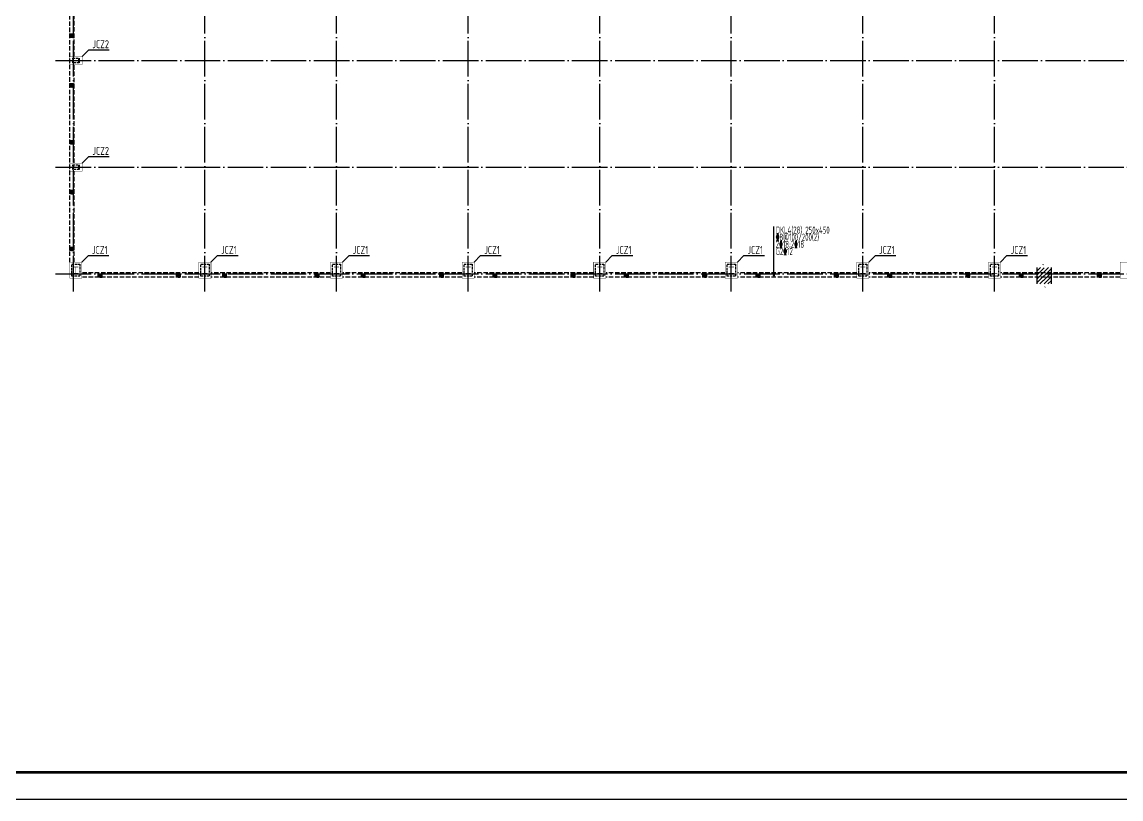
# Model space of a CAD drawing. Extents: x 8844666 to 9156203, y 1662182 to 2655606.
# Drawn here: x 8914700 to 8976504, y 2366081 to 2409792 of the extents above; entities that cross this region are included whole.
import ezdxf

# ---------------------------------------------------------------- set-up
doc = ezdxf.new("R2010")
doc.units = 0
doc.header["$LTSCALE"] = 1000
doc.header["$MEASUREMENT"] = 0
doc.linetypes.add('DASH', pattern=[0.35, 0.25, -0.1])
doc.linetypes.add('DOTE', pattern=[2.42, 2, -0.2, 0.02, -0.2])
doc.layers.get('0').update_dxf_attribs({"linetype": 'CONTINUOUS'})
for name, color, linetype in [('1000', 2, 'CONTINUOUS'), ('DOTE', 8, 'DOTE'), ('GZ', 3, 'CONTINUOUS'), ('PUB_TITLE', 4, 'CONTINUOUS'), ('一般文字', 6, 'CONTINUOUS'), ('柱', 2, 'CONTINUOUS'), ('柱集中标注', 2, 'CONTINUOUS'), ('梁', 4, 'CONTINUOUS'), ('梁集中标注', 150, 'CONTINUOUS')]:
    doc.layers.add(name, color=color, linetype=linetype)
doc.styles.add('TSSD_REIN', font='atssdeng.shx', dxfattribs={"width": 0.7, "bigfont": 'atssdchn.shx'})

# ---------------------------------------------------------------- blocks, each defined once
blk = doc.blocks.new('layisuixin-point')
blk.add_lwpolyline([(-0.25, 0, 0.5, 0.5, 1), (0.25, 0, 0.5, 0.5, 1)], format="xyseb", close=True)

msp = doc.modelspace()

# ---------------------------------------------------------------- hatches: boundary and pattern name
at = {"layer": 'DOTE', "linetype": 'ByBlock'}
h = msp.add_hatch(dxfattribs=at)
h.set_pattern_fill('ANSI31', color=6, scale=100, style=0)
h.set_pattern_definition([(45, (6141800.12, 1333800.41), (-112.2532015, 112.2532015), [])])
h.paths.add_polyline_path([(8972589.3, 2395427.2), (8972589.3, 2395627.2), (8971789.3, 2395627.2), (8971789.3, 2395427.2)])
h.paths.add_polyline_path([(8972589.3, 2395377.2), (8972589.3, 2395427.2), (8971789.3, 2395427.2), (8971789.3, 2395377.2)])
h.paths.add_polyline_path([(8972065.8, 2395985.4), (8971789.3, 2395985.4), (8971789.3, 2395627.2), (8972589.3, 2395627.2), (8972589.3, 2395985.4), (8972290.8, 2395985.4), (8972216.3, 2395775.4), (8972142.3, 2396195.4)])
h.paths.add_polyline_path([(8972290.8, 2395058.6), (8972589.3, 2395058.6), (8972589.3, 2395377.2), (8971789.3, 2395377.2), (8971789.3, 2395058.6), (8972065.8, 2395058.6), (8972142.3, 2395268.6), (8972216.3, 2394848.6)])
at = {"layer": 'GZ'}
h = msp.add_hatch(dxfattribs=at)
h.set_pattern_fill('钢筋混凝土', color=256, scale=20, style=0)
h.set_pattern_definition([(45, (658170.886, 205780.097), (-35.35533906, 35.35533906), []), (50, (658170.89, 205780.1), (143.4520365, -12.550427), [15, -165]), (355, (658170.89, 205780.1), (-27.7502667, 150.4384267), [12, -132]), (100.4514, (658182.84, 205779.05), (115.7018763, 137.8879084), [12.748038, -140.2284224]), (46.1842, (658170.89, 205820.1), (213.4482097, -33.103803), [22.5, -247.5]), (96.6356, (658188.67, 205817.34), (186.932541, 194.823574), [19.1220576, -210.3426]), (351.1842, (658170.89, 205820.1), (186.932389, 194.82372), [18, -198]), (21, (658190.89, 205810.1), (119.3814104, -80.5237781), [15, -165]), (326, (658190.89, 205810.1), (48.6630664, 145.030009), [12, -132]), (71.4514, (658200.83, 205803.39), (168.0445257, 64.5060993), [12.748038, -140.2284224]), (37.5, (658170.886, 205780.097), (2.43197106, 66.57877077), [0, -130.4, 0, -134, 0, -132.5]), (7.5, (658170.886, 205780.1), (52.6139075, 78.8823424), [0, -76.4, 0, -127.4, 0, -50.5]), (327.5, (658126.286, 205780.097), (106.76448723, -4.51097435), [0, -50, 0, -156, 0, -207]), (317.5, (658106.29, 205780.1), (116.6372339, 20.0209965), [0, -65, 0, -103.6, 0, -147])])
h.paths.add_polyline_path([(8917389.3, 2409128.3), (8917589.3, 2409128.3), (8917589.3, 2408928.3), (8917389.3, 2408928.3)])
h = msp.add_hatch(dxfattribs=at)
h.set_pattern_fill('钢筋混凝土', color=256, scale=20, style=0)
h.set_pattern_definition([(45, (658170.886, 202980.097), (-35.35533906, 35.35533906), []), (50, (658170.89, 202980.1), (143.4520365, -12.550427), [15, -165]), (355, (658170.89, 202980.1), (-27.7502667, 150.4384267), [12, -132]), (100.4514, (658182.84, 202979.05), (115.7018763, 137.8879084), [12.748038, -140.2284224]), (46.1842, (658170.89, 203020.1), (213.4482097, -33.103803), [22.5, -247.5]), (96.6356, (658188.67, 203017.34), (186.932541, 194.823574), [19.1220576, -210.3426]), (351.1842, (658170.89, 203020.1), (186.932389, 194.82372), [18, -198]), (21, (658190.89, 203010.1), (119.3814104, -80.5237781), [15, -165]), (326, (658190.89, 203010.1), (48.6630664, 145.030009), [12, -132]), (71.4514, (658200.83, 203003.39), (168.0445257, 64.5060993), [12.748038, -140.2284224]), (37.5, (658170.886, 202980.097), (2.43197106, 66.57877077), [0, -130.4, 0, -134, 0, -132.5]), (7.5, (658170.886, 202980.1), (52.6139075, 78.8823424), [0, -76.4, 0, -127.4, 0, -50.5]), (327.5, (658126.286, 202980.097), (106.76448723, -4.51097435), [0, -50, 0, -156, 0, -207]), (317.5, (658106.29, 202980.1), (116.6372339, 20.0209965), [0, -65, 0, -103.6, 0, -147])])
h.paths.add_polyline_path([(8917389.3, 2406328.3), (8917589.3, 2406328.3), (8917589.3, 2406128.3), (8917389.3, 2406128.3)])
h = msp.add_hatch(dxfattribs=at)
h.set_pattern_fill('钢筋混凝土', color=256, scale=20, style=0)
h.set_pattern_definition([(45, (658170.886, 199780.097), (-35.35533906, 35.35533906), []), (50, (658170.89, 199780.1), (143.4520365, -12.550427), [15, -165]), (355, (658170.89, 199780.1), (-27.7502667, 150.4384267), [12, -132]), (100.4514, (658182.84, 199779.05), (115.7018763, 137.8879084), [12.748038, -140.2284224]), (46.1842, (658170.89, 199820.1), (213.4482097, -33.103803), [22.5, -247.5]), (96.6356, (658188.67, 199817.34), (186.932541, 194.823574), [19.1220576, -210.3426]), (351.1842, (658170.89, 199820.1), (186.932389, 194.82372), [18, -198]), (21, (658190.89, 199810.1), (119.3814104, -80.5237781), [15, -165]), (326, (658190.89, 199810.1), (48.6630664, 145.030009), [12, -132]), (71.4514, (658200.83, 199803.39), (168.0445257, 64.5060993), [12.748038, -140.2284224]), (37.5, (658170.886, 199780.097), (2.43197106, 66.57877077), [0, -130.4, 0, -134, 0, -132.5]), (7.5, (658170.886, 199780.1), (52.6139075, 78.8823424), [0, -76.4, 0, -127.4, 0, -50.5]), (327.5, (658126.286, 199780.097), (106.76448723, -4.51097435), [0, -50, 0, -156, 0, -207]), (317.5, (658106.29, 199780.1), (116.6372339, 20.0209965), [0, -65, 0, -103.6, 0, -147])])
h.paths.add_polyline_path([(8917389.3, 2403128.3), (8917589.3, 2403128.3), (8917589.3, 2402928.3), (8917389.3, 2402928.3)])
h = msp.add_hatch(dxfattribs=at)
h.set_pattern_fill('钢筋混凝土', color=256, scale=20, style=0)
h.set_pattern_definition([(45, (658170.886, 196980.097), (-35.35533906, 35.35533906), []), (50, (658170.89, 196980.1), (143.4520365, -12.550427), [15, -165]), (355, (658170.89, 196980.1), (-27.7502667, 150.4384267), [12, -132]), (100.4514, (658182.84, 196979.05), (115.7018763, 137.8879084), [12.748038, -140.2284224]), (46.1842, (658170.89, 197020.1), (213.4482097, -33.103803), [22.5, -247.5]), (96.6356, (658188.67, 197017.34), (186.932541, 194.823574), [19.1220576, -210.3426]), (351.1842, (658170.89, 197020.1), (186.932389, 194.82372), [18, -198]), (21, (658190.89, 197010.1), (119.3814104, -80.5237781), [15, -165]), (326, (658190.89, 197010.1), (48.6630664, 145.030009), [12, -132]), (71.4514, (658200.83, 197003.39), (168.0445257, 64.5060993), [12.748038, -140.2284224]), (37.5, (658170.886, 196980.097), (2.43197106, 66.57877077), [0, -130.4, 0, -134, 0, -132.5]), (7.5, (658170.886, 196980.1), (52.6139075, 78.8823424), [0, -76.4, 0, -127.4, 0, -50.5]), (327.5, (658126.286, 196980.097), (106.76448723, -4.51097435), [0, -50, 0, -156, 0, -207]), (317.5, (658106.29, 196980.1), (116.6372339, 20.0209965), [0, -65, 0, -103.6, 0, -147])])
h.paths.add_polyline_path([(8917389.3, 2400328.3), (8917589.3, 2400328.3), (8917589.3, 2400128.3), (8917389.3, 2400128.3)])
h = msp.add_hatch(dxfattribs=at)
h.set_pattern_fill('钢筋混凝土', color=256, scale=20, style=0)
h.set_pattern_definition([(45, (658170.886, 193780.097), (-35.35533906, 35.35533906), []), (50, (658170.89, 193780.1), (143.4520365, -12.550427), [15, -165]), (355, (658170.89, 193780.1), (-27.7502667, 150.4384267), [12, -132]), (100.4514, (658182.84, 193779.05), (115.7018763, 137.8879084), [12.748038, -140.2284224]), (46.1842, (658170.89, 193820.1), (213.4482097, -33.103803), [22.5, -247.5]), (96.6356, (658188.67, 193817.34), (186.932541, 194.823574), [19.1220576, -210.3426]), (351.1842, (658170.89, 193820.1), (186.932389, 194.82372), [18, -198]), (21, (658190.89, 193810.1), (119.3814104, -80.5237781), [15, -165]), (326, (658190.89, 193810.1), (48.6630664, 145.030009), [12, -132]), (71.4514, (658200.83, 193803.39), (168.0445257, 64.5060993), [12.748038, -140.2284224]), (37.5, (658170.886, 193780.097), (2.43197106, 66.57877077), [0, -130.4, 0, -134, 0, -132.5]), (7.5, (658170.886, 193780.1), (52.6139075, 78.8823424), [0, -76.4, 0, -127.4, 0, -50.5]), (327.5, (658126.286, 193780.097), (106.76448723, -4.51097435), [0, -50, 0, -156, 0, -207]), (317.5, (658106.29, 193780.1), (116.6372339, 20.0209965), [0, -65, 0, -103.6, 0, -147])])
h.paths.add_polyline_path([(8917389.3, 2397128.3), (8917589.3, 2397128.3), (8917589.3, 2396928.3), (8917389.3, 2396928.3)])
h = msp.add_hatch(dxfattribs=at)
h.set_pattern_fill('钢筋混凝土', color=256, scale=20, style=0)
h.set_pattern_definition([(45, (659770.886, 192280.097), (-35.35533906, 35.35533906), []), (50, (659770.89, 192280.1), (143.4520365, -12.550427), [15, -165]), (355, (659770.89, 192280.1), (-27.7502667, 150.4384267), [12, -132]), (100.4514, (659782.84, 192279.05), (115.7018763, 137.8879084), [12.748038, -140.2284224]), (46.1842, (659770.89, 192320.1), (213.4482097, -33.103803), [22.5, -247.5]), (96.6356, (659788.67, 192317.34), (186.932541, 194.823574), [19.1220576, -210.3426]), (351.1842, (659770.89, 192320.1), (186.932389, 194.82372), [18, -198]), (21, (659790.89, 192310.1), (119.3814104, -80.5237781), [15, -165]), (326, (659790.89, 192310.1), (48.6630664, 145.030009), [12, -132]), (71.4514, (659800.83, 192303.39), (168.0445257, 64.5060993), [12.748038, -140.2284224]), (37.5, (659770.886, 192280.097), (2.43197106, 66.57877077), [0, -130.4, 0, -134, 0, -132.5]), (7.5, (659770.886, 192280.1), (52.6139075, 78.8823424), [0, -76.4, 0, -127.4, 0, -50.5]), (327.5, (659726.286, 192280.097), (106.76448723, -4.51097435), [0, -50, 0, -156, 0, -207]), (317.5, (659706.29, 192280.1), (116.6372339, 20.0209965), [0, -65, 0, -103.6, 0, -147])])
h.paths.add_polyline_path([(8918989.3, 2395628.3), (8919189.3, 2395628.3), (8919189.3, 2395428.3), (8918989.3, 2395428.3)])
h = msp.add_hatch(dxfattribs=at)
h.set_pattern_fill('钢筋混凝土', color=256, scale=20, style=0)
h.set_pattern_definition([(45, (664170.94, 192280.093), (-35.35533906, 35.35533906), []), (50, (664170.94, 192280.09), (143.4520365, -12.550427), [15, -165]), (355, (664170.94, 192280.1), (-27.7502667, 150.4384267), [12, -132]), (100.4514, (664182.9, 192279.05), (115.7018763, 137.8879084), [12.748038, -140.2284224]), (46.1842, (664170.94, 192320.1), (213.4482097, -33.103803), [22.5, -247.5]), (96.6356, (664188.73, 192317.33), (186.932541, 194.823574), [19.1220576, -210.3426]), (351.1842, (664170.94, 192320.1), (186.932389, 194.82372), [18, -198]), (21, (664190.94, 192310.09), (119.3814104, -80.5237781), [15, -165]), (326, (664190.94, 192310.1), (48.6630664, 145.030009), [12, -132]), (71.4514, (664200.89, 192303.38), (168.0445257, 64.5060993), [12.748038, -140.2284224]), (37.5, (664170.94, 192280.093), (2.43197106, 66.57877077), [0, -130.4, 0, -134, 0, -132.5]), (7.5, (664170.94, 192280.09), (52.6139075, 78.8823424), [0, -76.4, 0, -127.4, 0, -50.5]), (327.5, (664126.34, 192280.093), (106.76448723, -4.51097435), [0, -50, 0, -156, 0, -207]), (317.5, (664106.34, 192280.09), (116.6372339, 20.0209965), [0, -65, 0, -103.6, 0, -147])])
h.paths.add_polyline_path([(8923389.3, 2395628.3), (8923589.4, 2395628.3), (8923589.4, 2395428.3), (8923389.3, 2395428.3)])
h = msp.add_hatch(dxfattribs=at)
h.set_pattern_fill('钢筋混凝土', color=256, scale=20, style=0)
h.set_pattern_definition([(45, (666770.886, 192280.097), (-35.35533906, 35.35533906), []), (50, (666770.89, 192280.1), (143.4520365, -12.550427), [15, -165]), (355, (666770.89, 192280.1), (-27.7502667, 150.4384267), [12, -132]), (100.4514, (666782.84, 192279.05), (115.7018763, 137.8879084), [12.748038, -140.2284224]), (46.1842, (666770.89, 192320.1), (213.4482097, -33.103803), [22.5, -247.5]), (96.6356, (666788.67, 192317.34), (186.932541, 194.823574), [19.1220576, -210.3426]), (351.1842, (666770.89, 192320.1), (186.932389, 194.82372), [18, -198]), (21, (666790.89, 192310.1), (119.3814104, -80.5237781), [15, -165]), (326, (666790.89, 192310.1), (48.6630664, 145.030009), [12, -132]), (71.4514, (666800.83, 192303.39), (168.0445257, 64.5060993), [12.748038, -140.2284224]), (37.5, (666770.886, 192280.097), (2.43197106, 66.57877077), [0, -130.4, 0, -134, 0, -132.5]), (7.5, (666770.886, 192280.1), (52.6139075, 78.8823424), [0, -76.4, 0, -127.4, 0, -50.5]), (327.5, (666726.286, 192280.097), (106.76448723, -4.51097435), [0, -50, 0, -156, 0, -207]), (317.5, (666706.29, 192280.1), (116.6372339, 20.0209965), [0, -65, 0, -103.6, 0, -147])])
h.paths.add_polyline_path([(8925989.3, 2395628.3), (8926189.3, 2395628.3), (8926189.3, 2395428.3), (8925989.3, 2395428.3)])
h = msp.add_hatch(dxfattribs=at)
h.set_pattern_fill('钢筋混凝土', color=256, scale=20, style=0)
h.set_pattern_definition([(45, (671970.95, 192280.097), (-35.35533906, 35.35533906), []), (50, (671970.95, 192280.1), (143.4520365, -12.550427), [15, -165]), (355, (671970.95, 192280.1), (-27.7502667, 150.4384267), [12, -132]), (100.4514, (671982.9, 192279.05), (115.7018763, 137.8879084), [12.748038, -140.2284224]), (46.1842, (671970.95, 192320.1), (213.4482097, -33.103803), [22.5, -247.5]), (96.6356, (671988.74, 192317.34), (186.932541, 194.823574), [19.1220576, -210.3426]), (351.1842, (671970.95, 192320.1), (186.932389, 194.82372), [18, -198]), (21, (671990.95, 192310.1), (119.3814104, -80.5237781), [15, -165]), (326, (671990.95, 192310.1), (48.6630664, 145.030009), [12, -132]), (71.4514, (672000.9, 192303.39), (168.0445257, 64.5060993), [12.748038, -140.2284224]), (37.5, (671970.95, 192280.097), (2.43197106, 66.57877077), [0, -130.4, 0, -134, 0, -132.5]), (7.5, (671970.95, 192280.1), (52.6139075, 78.8823424), [0, -76.4, 0, -127.4, 0, -50.5]), (327.5, (671926.35, 192280.097), (106.76448723, -4.51097435), [0, -50, 0, -156, 0, -207]), (317.5, (671906.35, 192280.1), (116.6372339, 20.0209965), [0, -65, 0, -103.6, 0, -147])])
h.paths.add_polyline_path([(8931189.3, 2395628.3), (8931389.4, 2395628.3), (8931389.4, 2395428.3), (8931189.3, 2395428.3)])
h = msp.add_hatch(dxfattribs=at)
h.set_pattern_fill('钢筋混凝土', color=256, scale=20, style=0)
h.set_pattern_definition([(45, (674570.886, 192280.097), (-35.35533906, 35.35533906), []), (50, (674570.89, 192280.1), (143.4520365, -12.550427), [15, -165]), (355, (674570.89, 192280.1), (-27.7502667, 150.4384267), [12, -132]), (100.4514, (674582.84, 192279.05), (115.7018763, 137.8879084), [12.748038, -140.2284224]), (46.1842, (674570.89, 192320.1), (213.4482097, -33.103803), [22.5, -247.5]), (96.6356, (674588.67, 192317.34), (186.932541, 194.823574), [19.1220576, -210.3426]), (351.1842, (674570.89, 192320.1), (186.932389, 194.82372), [18, -198]), (21, (674590.89, 192310.1), (119.3814104, -80.5237781), [15, -165]), (326, (674590.89, 192310.1), (48.6630664, 145.030009), [12, -132]), (71.4514, (674600.83, 192303.39), (168.0445257, 64.5060993), [12.748038, -140.2284224]), (37.5, (674570.886, 192280.097), (2.43197106, 66.57877077), [0, -130.4, 0, -134, 0, -132.5]), (7.5, (674570.886, 192280.1), (52.6139075, 78.8823424), [0, -76.4, 0, -127.4, 0, -50.5]), (327.5, (674526.286, 192280.097), (106.76448723, -4.51097435), [0, -50, 0, -156, 0, -207]), (317.5, (674506.29, 192280.1), (116.6372339, 20.0209965), [0, -65, 0, -103.6, 0, -147])])
h.paths.add_polyline_path([(8933789.3, 2395628.3), (8933989.3, 2395628.3), (8933989.3, 2395428.3), (8933789.3, 2395428.3)])
h = msp.add_hatch(dxfattribs=at)
h.set_pattern_fill('钢筋混凝土', color=256, scale=20, style=0)
h.set_pattern_definition([(45, (678970.94, 192280.093), (-35.35533906, 35.35533906), []), (50, (678970.94, 192280.09), (143.4520365, -12.550427), [15, -165]), (355, (678970.94, 192280.1), (-27.7502667, 150.4384267), [12, -132]), (100.4514, (678982.9, 192279.05), (115.7018763, 137.8879084), [12.748038, -140.2284224]), (46.1842, (678970.94, 192320.1), (213.4482097, -33.103803), [22.5, -247.5]), (96.6356, (678988.73, 192317.33), (186.932541, 194.823574), [19.1220576, -210.3426]), (351.1842, (678970.94, 192320.1), (186.932389, 194.82372), [18, -198]), (21, (678990.94, 192310.09), (119.3814104, -80.5237781), [15, -165]), (326, (678990.94, 192310.1), (48.6630664, 145.030009), [12, -132]), (71.4514, (679000.89, 192303.38), (168.0445257, 64.5060993), [12.748038, -140.2284224]), (37.5, (678970.94, 192280.093), (2.43197106, 66.57877077), [0, -130.4, 0, -134, 0, -132.5]), (7.5, (678970.94, 192280.09), (52.6139075, 78.8823424), [0, -76.4, 0, -127.4, 0, -50.5]), (327.5, (678926.34, 192280.093), (106.76448723, -4.51097435), [0, -50, 0, -156, 0, -207]), (317.5, (678906.34, 192280.09), (116.6372339, 20.0209965), [0, -65, 0, -103.6, 0, -147])])
h.paths.add_polyline_path([(8938189.3, 2395628.3), (8938389.4, 2395628.3), (8938389.4, 2395428.3), (8938189.3, 2395428.3)])
h = msp.add_hatch(dxfattribs=at)
h.set_pattern_fill('钢筋混凝土', color=256, scale=20, style=0)
h.set_pattern_definition([(45, (681970.886, 192280.097), (-35.35533906, 35.35533906), []), (50, (681970.89, 192280.1), (143.4520365, -12.550427), [15, -165]), (355, (681970.89, 192280.1), (-27.7502667, 150.4384267), [12, -132]), (100.4514, (681982.84, 192279.05), (115.7018763, 137.8879084), [12.748038, -140.2284224]), (46.1842, (681970.89, 192320.1), (213.4482097, -33.103803), [22.5, -247.5]), (96.6356, (681988.67, 192317.34), (186.932541, 194.823574), [19.1220576, -210.3426]), (351.1842, (681970.89, 192320.1), (186.932389, 194.82372), [18, -198]), (21, (681990.89, 192310.1), (119.3814104, -80.5237781), [15, -165]), (326, (681990.89, 192310.1), (48.6630664, 145.030009), [12, -132]), (71.4514, (682000.83, 192303.39), (168.0445257, 64.5060993), [12.748038, -140.2284224]), (37.5, (681970.886, 192280.097), (2.43197106, 66.57877077), [0, -130.4, 0, -134, 0, -132.5]), (7.5, (681970.886, 192280.1), (52.6139075, 78.8823424), [0, -76.4, 0, -127.4, 0, -50.5]), (327.5, (681926.286, 192280.097), (106.76448723, -4.51097435), [0, -50, 0, -156, 0, -207]), (317.5, (681906.29, 192280.1), (116.6372339, 20.0209965), [0, -65, 0, -103.6, 0, -147])])
h.paths.add_polyline_path([(8941189.3, 2395628.3), (8941389.3, 2395628.3), (8941389.3, 2395428.3), (8941189.3, 2395428.3)])
h = msp.add_hatch(dxfattribs=at)
h.set_pattern_fill('钢筋混凝土', color=256, scale=20, style=0)
h.set_pattern_definition([(45, (686370.94, 192280.093), (-35.35533906, 35.35533906), []), (50, (686370.94, 192280.09), (143.4520365, -12.550427), [15, -165]), (355, (686370.94, 192280.1), (-27.7502667, 150.4384267), [12, -132]), (100.4514, (686382.9, 192279.05), (115.7018763, 137.8879084), [12.748038, -140.2284224]), (46.1842, (686370.94, 192320.1), (213.4482097, -33.103803), [22.5, -247.5]), (96.6356, (686388.73, 192317.33), (186.932541, 194.823574), [19.1220576, -210.3426]), (351.1842, (686370.94, 192320.1), (186.932389, 194.82372), [18, -198]), (21, (686390.94, 192310.09), (119.3814104, -80.5237781), [15, -165]), (326, (686390.94, 192310.1), (48.6630664, 145.030009), [12, -132]), (71.4514, (686400.89, 192303.38), (168.0445257, 64.5060993), [12.748038, -140.2284224]), (37.5, (686370.94, 192280.093), (2.43197106, 66.57877077), [0, -130.4, 0, -134, 0, -132.5]), (7.5, (686370.94, 192280.09), (52.6139075, 78.8823424), [0, -76.4, 0, -127.4, 0, -50.5]), (327.5, (686326.34, 192280.093), (106.76448723, -4.51097435), [0, -50, 0, -156, 0, -207]), (317.5, (686306.34, 192280.09), (116.6372339, 20.0209965), [0, -65, 0, -103.6, 0, -147])])
h.paths.add_polyline_path([(8945589.3, 2395628.3), (8945789.4, 2395628.3), (8945789.4, 2395428.3), (8945589.3, 2395428.3)])
h = msp.add_hatch(dxfattribs=at)
h.set_pattern_fill('钢筋混凝土', color=256, scale=20, style=0)
h.set_pattern_definition([(45, (689370.886, 192280.097), (-35.35533906, 35.35533906), []), (50, (689370.89, 192280.1), (143.4520365, -12.550427), [15, -165]), (355, (689370.89, 192280.1), (-27.7502667, 150.4384267), [12, -132]), (100.4514, (689382.84, 192279.05), (115.7018763, 137.8879084), [12.748038, -140.2284224]), (46.1842, (689370.89, 192320.1), (213.4482097, -33.103803), [22.5, -247.5]), (96.6356, (689388.67, 192317.34), (186.932541, 194.823574), [19.1220576, -210.3426]), (351.1842, (689370.89, 192320.1), (186.932389, 194.82372), [18, -198]), (21, (689390.89, 192310.1), (119.3814104, -80.5237781), [15, -165]), (326, (689390.89, 192310.1), (48.6630664, 145.030009), [12, -132]), (71.4514, (689400.83, 192303.39), (168.0445257, 64.5060993), [12.748038, -140.2284224]), (37.5, (689370.886, 192280.097), (2.43197106, 66.57877077), [0, -130.4, 0, -134, 0, -132.5]), (7.5, (689370.886, 192280.1), (52.6139075, 78.8823424), [0, -76.4, 0, -127.4, 0, -50.5]), (327.5, (689326.286, 192280.097), (106.76448723, -4.51097435), [0, -50, 0, -156, 0, -207]), (317.5, (689306.29, 192280.1), (116.6372339, 20.0209965), [0, -65, 0, -103.6, 0, -147])])
h.paths.add_polyline_path([(8948589.3, 2395628.3), (8948789.3, 2395628.3), (8948789.3, 2395428.3), (8948589.3, 2395428.3)])
h = msp.add_hatch(dxfattribs=at)
h.set_pattern_fill('钢筋混凝土', color=256, scale=20, style=0)
h.set_pattern_definition([(45, (693770.94, 192280.093), (-35.35533906, 35.35533906), []), (50, (693770.94, 192280.09), (143.4520365, -12.550427), [15, -165]), (355, (693770.94, 192280.1), (-27.7502667, 150.4384267), [12, -132]), (100.4514, (693782.9, 192279.05), (115.7018763, 137.8879084), [12.748038, -140.2284224]), (46.1842, (693770.94, 192320.1), (213.4482097, -33.103803), [22.5, -247.5]), (96.6356, (693788.73, 192317.33), (186.932541, 194.823574), [19.1220576, -210.3426]), (351.1842, (693770.94, 192320.1), (186.932389, 194.82372), [18, -198]), (21, (693790.94, 192310.09), (119.3814104, -80.5237781), [15, -165]), (326, (693790.94, 192310.1), (48.6630664, 145.030009), [12, -132]), (71.4514, (693800.89, 192303.38), (168.0445257, 64.5060993), [12.748038, -140.2284224]), (37.5, (693770.94, 192280.093), (2.43197106, 66.57877077), [0, -130.4, 0, -134, 0, -132.5]), (7.5, (693770.94, 192280.09), (52.6139075, 78.8823424), [0, -76.4, 0, -127.4, 0, -50.5]), (327.5, (693726.34, 192280.093), (106.76448723, -4.51097435), [0, -50, 0, -156, 0, -207]), (317.5, (693706.34, 192280.09), (116.6372339, 20.0209965), [0, -65, 0, -103.6, 0, -147])])
h.paths.add_polyline_path([(8952989.3, 2395628.3), (8953189.4, 2395628.3), (8953189.4, 2395428.3), (8952989.3, 2395428.3)])
h = msp.add_hatch(dxfattribs=at)
h.set_pattern_fill('钢筋混凝土', color=256, scale=20, style=0)
h.set_pattern_definition([(45, (696770.886, 192280.097), (-35.35533906, 35.35533906), []), (50, (696770.89, 192280.1), (143.4520365, -12.550427), [15, -165]), (355, (696770.89, 192280.1), (-27.7502667, 150.4384267), [12, -132]), (100.4514, (696782.84, 192279.05), (115.7018763, 137.8879084), [12.748038, -140.2284224]), (46.1842, (696770.89, 192320.1), (213.4482097, -33.103803), [22.5, -247.5]), (96.6356, (696788.67, 192317.34), (186.932541, 194.823574), [19.1220576, -210.3426]), (351.1842, (696770.89, 192320.1), (186.932389, 194.82372), [18, -198]), (21, (696790.89, 192310.1), (119.3814104, -80.5237781), [15, -165]), (326, (696790.89, 192310.1), (48.6630664, 145.030009), [12, -132]), (71.4514, (696800.83, 192303.39), (168.0445257, 64.5060993), [12.748038, -140.2284224]), (37.5, (696770.886, 192280.097), (2.43197106, 66.57877077), [0, -130.4, 0, -134, 0, -132.5]), (7.5, (696770.886, 192280.1), (52.6139075, 78.8823424), [0, -76.4, 0, -127.4, 0, -50.5]), (327.5, (696726.286, 192280.097), (106.76448723, -4.51097435), [0, -50, 0, -156, 0, -207]), (317.5, (696706.29, 192280.1), (116.6372339, 20.0209965), [0, -65, 0, -103.6, 0, -147])])
h.paths.add_polyline_path([(8955989.3, 2395628.3), (8956189.3, 2395628.3), (8956189.3, 2395428.3), (8955989.3, 2395428.3)])
h = msp.add_hatch(dxfattribs=at)
h.set_pattern_fill('钢筋混凝土', color=256, scale=20, style=0)
h.set_pattern_definition([(45, (701170.94, 192280.093), (-35.35533906, 35.35533906), []), (50, (701170.94, 192280.09), (143.4520365, -12.550427), [15, -165]), (355, (701170.94, 192280.1), (-27.7502667, 150.4384267), [12, -132]), (100.4514, (701182.9, 192279.05), (115.7018763, 137.8879084), [12.748038, -140.2284224]), (46.1842, (701170.94, 192320.1), (213.4482097, -33.103803), [22.5, -247.5]), (96.6356, (701188.73, 192317.33), (186.932541, 194.823574), [19.1220576, -210.3426]), (351.1842, (701170.94, 192320.1), (186.932389, 194.82372), [18, -198]), (21, (701190.94, 192310.09), (119.3814104, -80.5237781), [15, -165]), (326, (701190.94, 192310.1), (48.6630664, 145.030009), [12, -132]), (71.4514, (701200.89, 192303.38), (168.0445257, 64.5060993), [12.748038, -140.2284224]), (37.5, (701170.94, 192280.093), (2.43197106, 66.57877077), [0, -130.4, 0, -134, 0, -132.5]), (7.5, (701170.94, 192280.09), (52.6139075, 78.8823424), [0, -76.4, 0, -127.4, 0, -50.5]), (327.5, (701126.34, 192280.093), (106.76448723, -4.51097435), [0, -50, 0, -156, 0, -207]), (317.5, (701106.34, 192280.09), (116.6372339, 20.0209965), [0, -65, 0, -103.6, 0, -147])])
h.paths.add_polyline_path([(8960389.3, 2395628.3), (8960589.4, 2395628.3), (8960589.4, 2395428.3), (8960389.3, 2395428.3)])
h = msp.add_hatch(dxfattribs=at)
h.set_pattern_fill('钢筋混凝土', color=256, scale=20, style=0)
h.set_pattern_definition([(45, (704170.886, 192280.097), (-35.35533906, 35.35533906), []), (50, (704170.89, 192280.1), (143.4520365, -12.550427), [15, -165]), (355, (704170.89, 192280.1), (-27.7502667, 150.4384267), [12, -132]), (100.4514, (704182.84, 192279.05), (115.7018763, 137.8879084), [12.748038, -140.2284224]), (46.1842, (704170.89, 192320.1), (213.4482097, -33.103803), [22.5, -247.5]), (96.6356, (704188.67, 192317.34), (186.932541, 194.823574), [19.1220576, -210.3426]), (351.1842, (704170.89, 192320.1), (186.932389, 194.82372), [18, -198]), (21, (704190.89, 192310.1), (119.3814104, -80.5237781), [15, -165]), (326, (704190.89, 192310.1), (48.6630664, 145.030009), [12, -132]), (71.4514, (704200.83, 192303.39), (168.0445257, 64.5060993), [12.748038, -140.2284224]), (37.5, (704170.886, 192280.097), (2.43197106, 66.57877077), [0, -130.4, 0, -134, 0, -132.5]), (7.5, (704170.886, 192280.1), (52.6139075, 78.8823424), [0, -76.4, 0, -127.4, 0, -50.5]), (327.5, (704126.286, 192280.097), (106.76448723, -4.51097435), [0, -50, 0, -156, 0, -207]), (317.5, (704106.29, 192280.1), (116.6372339, 20.0209965), [0, -65, 0, -103.6, 0, -147])])
h.paths.add_polyline_path([(8963389.3, 2395628.3), (8963589.3, 2395628.3), (8963589.3, 2395428.3), (8963389.3, 2395428.3)])
h = msp.add_hatch(dxfattribs=at)
h.set_pattern_fill('钢筋混凝土', color=256, scale=20, style=0)
h.set_pattern_definition([(45, (708570.94, 192280.093), (-35.35533906, 35.35533906), []), (50, (708570.94, 192280.09), (143.4520365, -12.550427), [15, -165]), (355, (708570.94, 192280.1), (-27.7502667, 150.4384267), [12, -132]), (100.4514, (708582.9, 192279.05), (115.7018763, 137.8879084), [12.748038, -140.2284224]), (46.1842, (708570.94, 192320.1), (213.4482097, -33.103803), [22.5, -247.5]), (96.6356, (708588.73, 192317.33), (186.932541, 194.823574), [19.1220576, -210.3426]), (351.1842, (708570.94, 192320.1), (186.932389, 194.82372), [18, -198]), (21, (708590.94, 192310.09), (119.3814104, -80.5237781), [15, -165]), (326, (708590.94, 192310.1), (48.6630664, 145.030009), [12, -132]), (71.4514, (708600.89, 192303.38), (168.0445257, 64.5060993), [12.748038, -140.2284224]), (37.5, (708570.94, 192280.093), (2.43197106, 66.57877077), [0, -130.4, 0, -134, 0, -132.5]), (7.5, (708570.94, 192280.09), (52.6139075, 78.8823424), [0, -76.4, 0, -127.4, 0, -50.5]), (327.5, (708526.34, 192280.093), (106.76448723, -4.51097435), [0, -50, 0, -156, 0, -207]), (317.5, (708506.34, 192280.09), (116.6372339, 20.0209965), [0, -65, 0, -103.6, 0, -147])])
h.paths.add_polyline_path([(8967789.3, 2395628.3), (8967989.4, 2395628.3), (8967989.4, 2395428.3), (8967789.3, 2395428.3)])
h = msp.add_hatch(dxfattribs=at)
h.set_pattern_fill('钢筋混凝土', color=256, scale=20, style=0)
h.set_pattern_definition([(45, (711570.886, 192280.097), (-35.35533906, 35.35533906), []), (50, (711570.89, 192280.1), (143.4520365, -12.550427), [15, -165]), (355, (711570.89, 192280.1), (-27.7502667, 150.4384267), [12, -132]), (100.4514, (711582.84, 192279.05), (115.7018763, 137.8879084), [12.748038, -140.2284224]), (46.1842, (711570.89, 192320.1), (213.4482097, -33.103803), [22.5, -247.5]), (96.6356, (711588.67, 192317.34), (186.932541, 194.823574), [19.1220576, -210.3426]), (351.1842, (711570.89, 192320.1), (186.932389, 194.82372), [18, -198]), (21, (711590.89, 192310.1), (119.3814104, -80.5237781), [15, -165]), (326, (711590.89, 192310.1), (48.6630664, 145.030009), [12, -132]), (71.4514, (711600.83, 192303.39), (168.0445257, 64.5060993), [12.748038, -140.2284224]), (37.5, (711570.886, 192280.097), (2.43197106, 66.57877077), [0, -130.4, 0, -134, 0, -132.5]), (7.5, (711570.886, 192280.1), (52.6139075, 78.8823424), [0, -76.4, 0, -127.4, 0, -50.5]), (327.5, (711526.286, 192280.097), (106.76448723, -4.51097435), [0, -50, 0, -156, 0, -207]), (317.5, (711506.29, 192280.1), (116.6372339, 20.0209965), [0, -65, 0, -103.6, 0, -147])])
h.paths.add_polyline_path([(8970789.3, 2395628.3), (8970989.3, 2395628.3), (8970989.3, 2395428.3), (8970789.3, 2395428.3)])
h = msp.add_hatch(dxfattribs=at)
h.set_pattern_fill('钢筋混凝土', color=256, scale=20, style=0)
h.set_pattern_definition([(45, (715970.94, 192280.093), (-35.35533906, 35.35533906), []), (50, (715970.94, 192280.09), (143.4520365, -12.550427), [15, -165]), (355, (715970.94, 192280.1), (-27.7502667, 150.4384267), [12, -132]), (100.4514, (715982.9, 192279.05), (115.7018763, 137.8879084), [12.748038, -140.2284224]), (46.1842, (715970.94, 192320.1), (213.4482097, -33.103803), [22.5, -247.5]), (96.6356, (715988.73, 192317.33), (186.932541, 194.823574), [19.1220576, -210.3426]), (351.1842, (715970.94, 192320.1), (186.932389, 194.82372), [18, -198]), (21, (715990.94, 192310.09), (119.3814104, -80.5237781), [15, -165]), (326, (715990.94, 192310.1), (48.6630664, 145.030009), [12, -132]), (71.4514, (716000.89, 192303.38), (168.0445257, 64.5060993), [12.748038, -140.2284224]), (37.5, (715970.94, 192280.093), (2.43197106, 66.57877077), [0, -130.4, 0, -134, 0, -132.5]), (7.5, (715970.94, 192280.09), (52.6139075, 78.8823424), [0, -76.4, 0, -127.4, 0, -50.5]), (327.5, (715926.34, 192280.093), (106.76448723, -4.51097435), [0, -50, 0, -156, 0, -207]), (317.5, (715906.34, 192280.09), (116.6372339, 20.0209965), [0, -65, 0, -103.6, 0, -147])])
h.paths.add_polyline_path([(8975189.3, 2395628.3), (8975389.4, 2395628.3), (8975389.4, 2395428.3), (8975189.3, 2395428.3)])
at = {"layer": '柱'}
for color, points in [(3, [(8917589.3, 2407518.3), (8917589.3, 2407738.3), (8917621.3, 2407738.3), (8917621.3, 2407640.3), (8917857.3, 2407640.3), (8917857.3, 2407738.3), (8917889.3, 2407738.3), (8917889.3, 2407518.3), (8917857.3, 2407518.3), (8917857.3, 2407616.3), (8917621.3, 2407616.3), (8917621.3, 2407518.3)]), (3, [(8917589.3, 2401518.3), (8917589.3, 2401738.3), (8917621.3, 2401738.3), (8917621.3, 2401640.3), (8917857.3, 2401640.3), (8917857.3, 2401738.3), (8917889.3, 2401738.3), (8917889.3, 2401518.3), (8917857.3, 2401518.3), (8917857.3, 2401616.3), (8917621.3, 2401616.3), (8917621.3, 2401518.3)]), (2, [(8917869.3, 2395628.3), (8917589.3, 2395628.3), (8917589.3, 2395660.3), (8917717.3, 2395660.3), (8917717.3, 2395996.3), (8917589.3, 2395996.3), (8917589.3, 2396028.3), (8917869.3, 2396028.3), (8917869.3, 2395996.3), (8917741.3, 2395996.3), (8917741.3, 2395660.3), (8917869.3, 2395660.3)]), (2, [(8925129.3, 2395628.3), (8924849.3, 2395628.3), (8924849.3, 2395660.3), (8924977.3, 2395660.3), (8924977.3, 2395996.3), (8924849.3, 2395996.3), (8924849.3, 2396028.3), (8925129.3, 2396028.3), (8925129.3, 2395996.3), (8925001.3, 2395996.3), (8925001.3, 2395660.3), (8925129.3, 2395660.3)]), (2, [(8932529.3, 2395628.3), (8932249.3, 2395628.3), (8932249.3, 2395660.3), (8932377.3, 2395660.3), (8932377.3, 2395996.3), (8932249.3, 2395996.3), (8932249.3, 2396028.3), (8932529.3, 2396028.3), (8932529.3, 2395996.3), (8932401.3, 2395996.3), (8932401.3, 2395660.3), (8932529.3, 2395660.3)]), (2, [(8939929.3, 2395628.3), (8939649.3, 2395628.3), (8939649.3, 2395660.3), (8939777.3, 2395660.3), (8939777.3, 2395996.3), (8939649.3, 2395996.3), (8939649.3, 2396028.3), (8939929.3, 2396028.3), (8939929.3, 2395996.3), (8939801.3, 2395996.3), (8939801.3, 2395660.3), (8939929.3, 2395660.3)]), (2, [(8947329.3, 2395628.3), (8947049.3, 2395628.3), (8947049.3, 2395660.3), (8947177.3, 2395660.3), (8947177.3, 2395996.3), (8947049.3, 2395996.3), (8947049.3, 2396028.3), (8947329.3, 2396028.3), (8947329.3, 2395996.3), (8947201.3, 2395996.3), (8947201.3, 2395660.3), (8947329.3, 2395660.3)]), (2, [(8954729.3, 2395628.3), (8954449.3, 2395628.3), (8954449.3, 2395660.3), (8954577.3, 2395660.3), (8954577.3, 2395996.3), (8954449.3, 2395996.3), (8954449.3, 2396028.3), (8954729.3, 2396028.3), (8954729.3, 2395996.3), (8954601.3, 2395996.3), (8954601.3, 2395660.3), (8954729.3, 2395660.3)]), (2, [(8962129.3, 2395628.3), (8961849.3, 2395628.3), (8961849.3, 2395660.3), (8961977.3, 2395660.3), (8961977.3, 2395996.3), (8961849.3, 2395996.3), (8961849.3, 2396028.3), (8962129.3, 2396028.3), (8962129.3, 2395996.3), (8962001.3, 2395996.3), (8962001.3, 2395660.3), (8962129.3, 2395660.3)]), (2, [(8969529.3, 2395628.3), (8969249.3, 2395628.3), (8969249.3, 2395660.3), (8969377.3, 2395660.3), (8969377.3, 2395996.3), (8969249.3, 2395996.3), (8969249.3, 2396028.3), (8969529.3, 2396028.3), (8969529.3, 2395996.3), (8969401.3, 2395996.3), (8969401.3, 2395660.3), (8969529.3, 2395660.3)])]:
    msp.add_hatch(color=color, dxfattribs=at).paths.add_polyline_path(points)

# ---------------------------------------------------------------- linework, layer by layer
at = {"layer": '1000', "color": 3, "linetype": 'DASH', "ltscale": 0.5}
for points in [[(8917569.3, 2407758.3), (8917909.3, 2407758.3), (8917909.3, 2407498.3), (8917569.3, 2407498.3)], [(8917569.3, 2401758.3), (8917909.3, 2401758.3), (8917909.3, 2401498.3), (8917569.3, 2401498.3)], [(8917499.3, 2396168.3), (8917959.3, 2396168.3), (8917959.3, 2395488.3), (8917499.3, 2395488.3)], [(8924759.3, 2396168.3), (8925219.3, 2396168.3), (8925219.3, 2395488.3), (8924759.3, 2395488.3)], [(8932159.3, 2396168.3), (8932619.3, 2396168.3), (8932619.3, 2395488.3), (8932159.3, 2395488.3)], [(8939559.3, 2396168.3), (8940019.3, 2396168.3), (8940019.3, 2395488.3), (8939559.3, 2395488.3)], [(8946959.3, 2396168.3), (8947419.3, 2396168.3), (8947419.3, 2395488.3), (8946959.3, 2395488.3)], [(8954359.3, 2396168.3), (8954819.3, 2396168.3), (8954819.3, 2395488.3), (8954359.3, 2395488.3)], [(8961759.3, 2396168.3), (8962219.3, 2396168.3), (8962219.3, 2395488.3), (8961759.3, 2395488.3)], [(8969159.3, 2396168.3), (8969619.3, 2396168.3), (8969619.3, 2395488.3), (8969159.3, 2395488.3)]]:
    msp.add_lwpolyline(points, close=True, dxfattribs=at)
at = {"layer": 'DOTE'}
for p, q in [((8917589.3, 2394628.3), (8917589.3, 2444628.3)), ((8924989.3, 2394628.3), (8924989.3, 2444628.3)), ((8932389.3, 2394628.3), (8932389.3, 2444628.3)), ((8939789.3, 2394628.3), (8939789.3, 2444628.3)), ((8947189.3, 2394628.3), (8947189.3, 2444628.3)), ((8954589.3, 2394628.3), (8954589.3, 2444628.3)), ((8961989.3, 2394628.3), (8961989.3, 2444628.3)), ((8969389.3, 2394628.3), (8969389.3, 2444628.3)), ((8916589.3, 2407628.3), (9125789.3, 2407628.3)), ((8916589.3, 2401628.3), (9125789.3, 2401628.3)), ((8916589.3, 2395628.3), (9125789.3, 2395628.3))]:
    msp.add_line(p, q, dxfattribs=at)
at = {"layer": 'DOTE', "color": 6, "linetype": 'ByBlock'}
for p, q in [((8971789.3, 2395058.6), (8971789.3, 2395985.4)), ((8972589.3, 2395058.6), (8972589.3, 2395985.4))]:
    msp.add_line(p, q, dxfattribs=at)
at = {"layer": 'GZ'}
for points in [[(8917389.3, 2409128.3), (8917589.3, 2409128.3), (8917589.3, 2408928.3), (8917389.3, 2408928.3)], [(8917389.3, 2406328.3), (8917589.3, 2406328.3), (8917589.3, 2406128.3), (8917389.3, 2406128.3)], [(8917389.3, 2403128.3), (8917589.3, 2403128.3), (8917589.3, 2402928.3), (8917389.3, 2402928.3)], [(8917389.3, 2400328.3), (8917589.3, 2400328.3), (8917589.3, 2400128.3), (8917389.3, 2400128.3)], [(8917389.3, 2397128.3), (8917589.3, 2397128.3), (8917589.3, 2396928.3), (8917389.3, 2396928.3)], [(8918989.3, 2395628.3), (8919189.3, 2395628.3), (8919189.3, 2395428.3), (8918989.3, 2395428.3)], [(8923389.3, 2395628.3), (8923589.4, 2395628.3), (8923589.4, 2395428.3), (8923389.3, 2395428.3)], [(8925989.3, 2395628.3), (8926189.3, 2395628.3), (8926189.3, 2395428.3), (8925989.3, 2395428.3)], [(8931189.3, 2395628.3), (8931389.4, 2395628.3), (8931389.4, 2395428.3), (8931189.3, 2395428.3)], [(8933789.3, 2395628.3), (8933989.3, 2395628.3), (8933989.3, 2395428.3), (8933789.3, 2395428.3)], [(8938189.3, 2395628.3), (8938389.4, 2395628.3), (8938389.4, 2395428.3), (8938189.3, 2395428.3)], [(8941189.3, 2395628.3), (8941389.3, 2395628.3), (8941389.3, 2395428.3), (8941189.3, 2395428.3)], [(8945589.3, 2395628.3), (8945789.4, 2395628.3), (8945789.4, 2395428.3), (8945589.3, 2395428.3)], [(8948589.3, 2395628.3), (8948789.3, 2395628.3), (8948789.3, 2395428.3), (8948589.3, 2395428.3)], [(8952989.3, 2395628.3), (8953189.4, 2395628.3), (8953189.4, 2395428.3), (8952989.3, 2395428.3)], [(8955989.3, 2395628.3), (8956189.3, 2395628.3), (8956189.3, 2395428.3), (8955989.3, 2395428.3)], [(8960389.3, 2395628.3), (8960589.4, 2395628.3), (8960589.4, 2395428.3), (8960389.3, 2395428.3)], [(8963389.3, 2395628.3), (8963589.3, 2395628.3), (8963589.3, 2395428.3), (8963389.3, 2395428.3)], [(8967789.3, 2395628.3), (8967989.4, 2395628.3), (8967989.4, 2395428.3), (8967789.3, 2395428.3)], [(8970789.3, 2395628.3), (8970989.3, 2395628.3), (8970989.3, 2395428.3), (8970789.3, 2395428.3)], [(8975189.3, 2395628.3), (8975389.4, 2395628.3), (8975389.4, 2395428.3), (8975189.3, 2395428.3)]]:
    msp.add_lwpolyline(points, close=True, dxfattribs=at)
at = {"layer": 'PUB_TITLE'}
msp.add_lwpolyline([(8903902.8, 2366081.4), (9156202.8, 2366081.4), (9156202.8, 2455181.4), (8903902.8, 2455181.4)], close=True, dxfattribs=at)
at = {"layer": 'PUB_TITLE', "const_width": 150}
msp.add_lwpolyline([(8907652.8, 2367581.4), (9154702.8, 2367581.4), (9154702.8, 2453681.4), (8907652.8, 2453681.4)], close=True, dxfattribs=at)
at = {"layer": '一般文字', "color": 6}
for points in [[(8918089.3, 2407853.3), (8918452, 2408230.1), (8919608.6, 2408230.1)], [(8918089.3, 2401853.3), (8918452, 2402230.1), (8919608.6, 2402230.1)], [(8918069.3, 2396278.3), (8918432, 2396655.1), (8919588.6, 2396655.1)], [(8925329.3, 2396278.3), (8925692, 2396655.1), (8926848.6, 2396655.1)], [(8932729.3, 2396278.3), (8933092, 2396655.1), (8934248.6, 2396655.1)], [(8940129.3, 2396278.3), (8940492, 2396655.1), (8941648.6, 2396655.1)], [(8947529.3, 2396278.3), (8947892, 2396655.1), (8949048.6, 2396655.1)], [(8954929.3, 2396278.3), (8955292, 2396655.1), (8956448.6, 2396655.1)], [(8962329.3, 2396278.3), (8962692, 2396655.1), (8963848.6, 2396655.1)], [(8969729.3, 2396278.3), (8970092, 2396655.1), (8971248.6, 2396655.1)]]:
    msp.add_lwpolyline(points, dxfattribs=at)
at = {"layer": '柱', "color": 3, "const_width": 5}
for points in [[(8917589.3, 2407518.3), (8917589.3, 2407738.3), (8917621.3, 2407738.3), (8917621.3, 2407640.3), (8917857.3, 2407640.3), (8917857.3, 2407738.3), (8917889.3, 2407738.3), (8917889.3, 2407518.3), (8917857.3, 2407518.3), (8917857.3, 2407616.3), (8917621.3, 2407616.3), (8917621.3, 2407518.3)], [(8917589.3, 2401518.3), (8917589.3, 2401738.3), (8917621.3, 2401738.3), (8917621.3, 2401640.3), (8917857.3, 2401640.3), (8917857.3, 2401738.3), (8917889.3, 2401738.3), (8917889.3, 2401518.3), (8917857.3, 2401518.3), (8917857.3, 2401616.3), (8917621.3, 2401616.3), (8917621.3, 2401518.3)]]:
    msp.add_lwpolyline(points, close=True, dxfattribs=at)
at = {"layer": '柱', "color": 2, "const_width": 5}
for points in [[(8917869.3, 2395628.3), (8917589.3, 2395628.3), (8917589.3, 2395660.3), (8917717.3, 2395660.3), (8917717.3, 2395996.3), (8917589.3, 2395996.3), (8917589.3, 2396028.3), (8917869.3, 2396028.3), (8917869.3, 2395996.3), (8917741.3, 2395996.3), (8917741.3, 2395660.3), (8917869.3, 2395660.3)], [(8925129.3, 2395628.3), (8924849.3, 2395628.3), (8924849.3, 2395660.3), (8924977.3, 2395660.3), (8924977.3, 2395996.3), (8924849.3, 2395996.3), (8924849.3, 2396028.3), (8925129.3, 2396028.3), (8925129.3, 2395996.3), (8925001.3, 2395996.3), (8925001.3, 2395660.3), (8925129.3, 2395660.3)], [(8932529.3, 2395628.3), (8932249.3, 2395628.3), (8932249.3, 2395660.3), (8932377.3, 2395660.3), (8932377.3, 2395996.3), (8932249.3, 2395996.3), (8932249.3, 2396028.3), (8932529.3, 2396028.3), (8932529.3, 2395996.3), (8932401.3, 2395996.3), (8932401.3, 2395660.3), (8932529.3, 2395660.3)], [(8939929.3, 2395628.3), (8939649.3, 2395628.3), (8939649.3, 2395660.3), (8939777.3, 2395660.3), (8939777.3, 2395996.3), (8939649.3, 2395996.3), (8939649.3, 2396028.3), (8939929.3, 2396028.3), (8939929.3, 2395996.3), (8939801.3, 2395996.3), (8939801.3, 2395660.3), (8939929.3, 2395660.3)], [(8947329.3, 2395628.3), (8947049.3, 2395628.3), (8947049.3, 2395660.3), (8947177.3, 2395660.3), (8947177.3, 2395996.3), (8947049.3, 2395996.3), (8947049.3, 2396028.3), (8947329.3, 2396028.3), (8947329.3, 2395996.3), (8947201.3, 2395996.3), (8947201.3, 2395660.3), (8947329.3, 2395660.3)], [(8954729.3, 2395628.3), (8954449.3, 2395628.3), (8954449.3, 2395660.3), (8954577.3, 2395660.3), (8954577.3, 2395996.3), (8954449.3, 2395996.3), (8954449.3, 2396028.3), (8954729.3, 2396028.3), (8954729.3, 2395996.3), (8954601.3, 2395996.3), (8954601.3, 2395660.3), (8954729.3, 2395660.3)], [(8962129.3, 2395628.3), (8961849.3, 2395628.3), (8961849.3, 2395660.3), (8961977.3, 2395660.3), (8961977.3, 2395996.3), (8961849.3, 2395996.3), (8961849.3, 2396028.3), (8962129.3, 2396028.3), (8962129.3, 2395996.3), (8962001.3, 2395996.3), (8962001.3, 2395660.3), (8962129.3, 2395660.3)], [(8969529.3, 2395628.3), (8969249.3, 2395628.3), (8969249.3, 2395660.3), (8969377.3, 2395660.3), (8969377.3, 2395996.3), (8969249.3, 2395996.3), (8969249.3, 2396028.3), (8969529.3, 2396028.3), (8969529.3, 2395996.3), (8969401.3, 2395996.3), (8969401.3, 2395660.3), (8969529.3, 2395660.3)]]:
    msp.add_lwpolyline(points, close=True, dxfattribs=at)
at = {"layer": '柱集中标注', "color": 6, "const_width": 20}
for points in [[(8917389.3, 2407853.3), (8918089.3, 2407853.3), (8918089.3, 2407403.3), (8917389.3, 2407403.3)], [(8917389.3, 2401853.3), (8918089.3, 2401853.3), (8918089.3, 2401403.3), (8917389.3, 2401403.3)], [(8917389.3, 2396278.3), (8918069.3, 2396278.3), (8918069.3, 2395378.3), (8917389.3, 2395378.3)], [(8924649.3, 2396278.3), (8925329.3, 2396278.3), (8925329.3, 2395378.3), (8924649.3, 2395378.3)], [(8932049.3, 2396278.3), (8932729.3, 2396278.3), (8932729.3, 2395378.3), (8932049.3, 2395378.3)], [(8939449.3, 2396278.3), (8940129.3, 2396278.3), (8940129.3, 2395378.3), (8939449.3, 2395378.3)], [(8946849.3, 2396278.3), (8947529.3, 2396278.3), (8947529.3, 2395378.3), (8946849.3, 2395378.3)], [(8954249.3, 2396278.3), (8954929.3, 2396278.3), (8954929.3, 2395378.3), (8954249.3, 2395378.3)], [(8961649.3, 2396278.3), (8962329.3, 2396278.3), (8962329.3, 2395378.3), (8961649.3, 2395378.3)], [(8969049.3, 2396278.3), (8969729.3, 2396278.3), (8969729.3, 2395378.3), (8969049.3, 2395378.3)], [(8976449.3, 2396278.3), (8977129.3, 2396278.3), (8977129.3, 2395378.3), (8976449.3, 2395378.3)]]:
    msp.add_lwpolyline(points, close=True, dxfattribs=at)
at = {"layer": '梁', "color": 150, "linetype": 'DASH'}
for points in [[(8917389.3, 2396278.3), (8917389.3, 2442978.3)], [(8917639.3, 2407853.3), (8917639.3, 2413178.3)], [(8917639.3, 2401853.3), (8917639.3, 2407403.3)], [(8917639.3, 2396278.3), (8917639.3, 2401403.3)], [(8924649.3, 2395678.3), (8918069.3, 2395678.3)], [(8932049.3, 2395678.3), (8925329.3, 2395678.3)], [(8939449.3, 2395678.3), (8932729.3, 2395678.3)], [(8946849.3, 2395678.3), (8940129.3, 2395678.3)], [(8954249.3, 2395678.3), (8947529.3, 2395678.3)], [(8961649.3, 2395678.3), (8954929.3, 2395678.3)], [(8969049.3, 2395678.3), (8962329.3, 2395678.3)], [(8976449.3, 2395678.3), (8969729.3, 2395678.3)], [(8924649.3, 2395428.3), (8918069.3, 2395428.3)], [(8932049.3, 2395428.3), (8925329.3, 2395428.3)], [(8939449.3, 2395428.3), (8932729.3, 2395428.3)], [(8946849.3, 2395428.3), (8940129.3, 2395428.3)], [(8954249.3, 2395428.3), (8947529.3, 2395428.3)], [(8961649.3, 2395428.3), (8954929.3, 2395428.3)], [(8969049.3, 2395428.3), (8962329.3, 2395428.3)], [(8976449.3, 2395428.3), (8969729.3, 2395428.3)]]:
    msp.add_lwpolyline(points, dxfattribs=at)
at = {"layer": '梁集中标注', "linetype": 'Continuous', "ltscale": 1}
msp.add_line((8956988.8, 2395542.8), (8956988.8, 2398287), dxfattribs=at)

# ---------------------------------------------------------------- block references
at = {"layer": '梁集中标注', "xscale": 132, "yscale": 132, "zscale": 132}
msp.add_blockref('layisuixin-point', (8956988.8, 2395542.8), dxfattribs=at)

# ---------------------------------------------------------------- texts
at = {"layer": '一般文字', "color": 6, "style": 'TSSD_REIN', "width": 0.7}
for s, p in [('JCZ2', (8918655.1, 2408316.1)), ('JCZ2', (8918655.1, 2402316.1)), ('JCZ1', (8918635.1, 2396741.1)), ('JCZ1', (8925895.1, 2396741.1)), ('JCZ1', (8933295.1, 2396741.1)), ('JCZ1', (8940695.1, 2396741.1)), ('JCZ1', (8948095.1, 2396741.1)), ('JCZ1', (8955495.1, 2396741.1)), ('JCZ1', (8962895.1, 2396741.1)), ('JCZ1', (8970295.1, 2396741.1))]:
    msp.add_text(s, height=450, dxfattribs=at).set_placement(p)
at = {"layer": '梁集中标注', "style": 'TSSD_REIN', "width": 0.6}
for s, p in [('DKL4(28) 250x450', (8957088.8, 2397887)), ('2%%13218;2%%13218', (8957088.8, 2397087)), ('%%1328@100/200(2)', (8957088.8, 2397487)), ('G2%%13212', (8957088.8, 2396687))]:
    msp.add_text(s, height=400, dxfattribs=at).set_placement(p)

doc.saveas('drawing.dxf')
